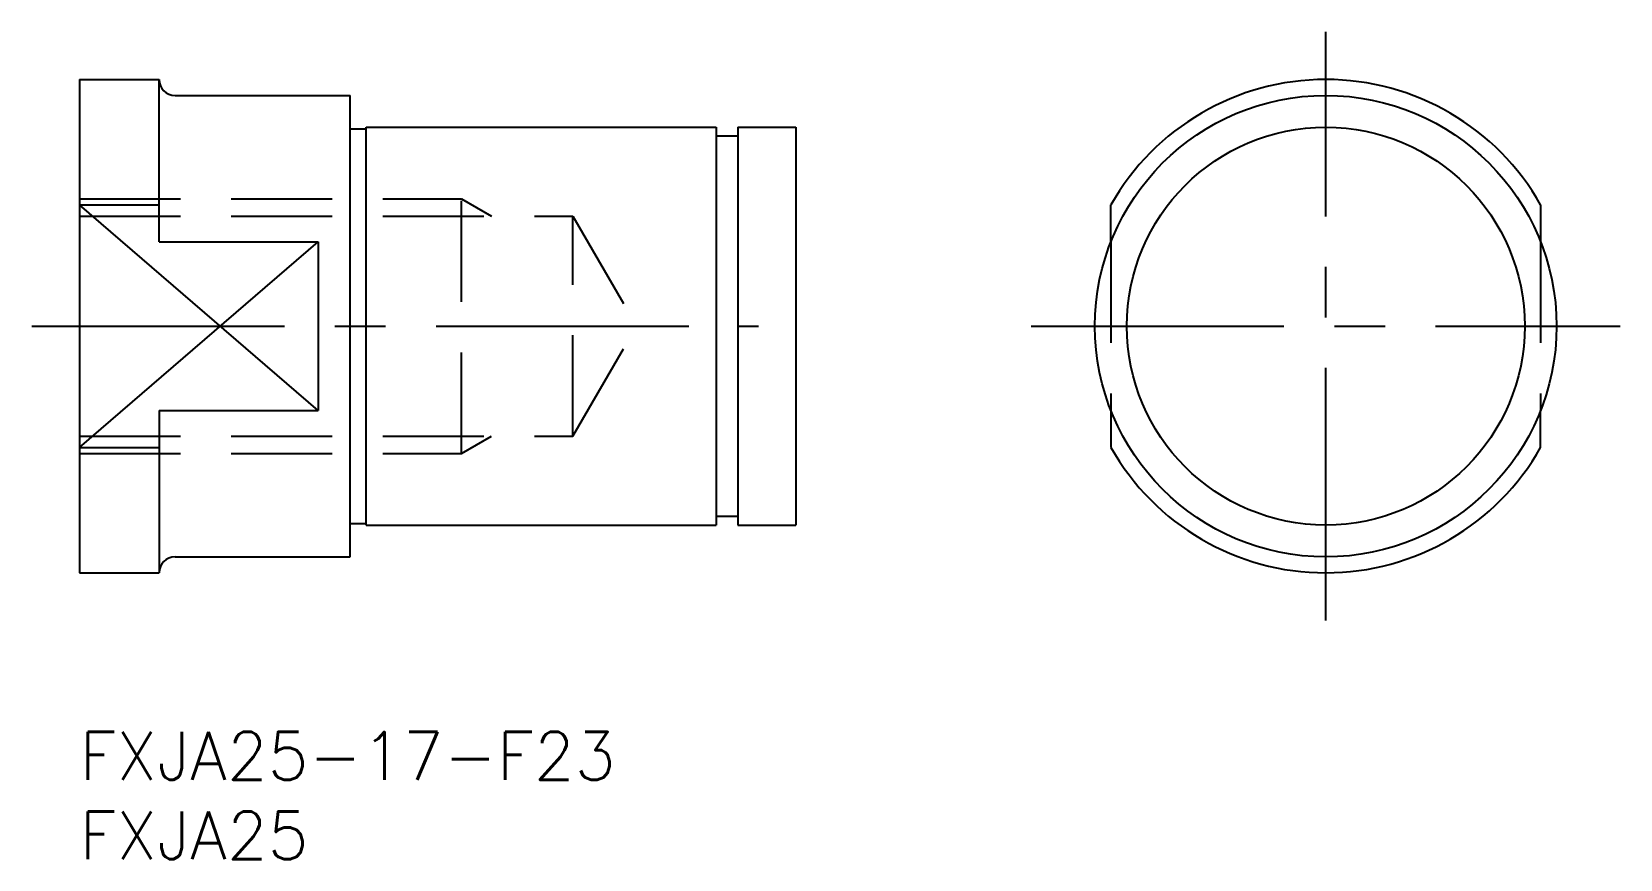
# Model space of a CAD drawing. Extents: x -3 to 96.8, y -8 to 44.
import ezdxf

# ---------------------------------------------------------------- set-up
doc = ezdxf.new("R2010")
doc.units = 0
doc.header["$LTSCALE"] = 0.5
doc.linetypes.add('CENTER', pattern=[50.8, 31.75, -6.35, 6.35, -6.35])
doc.linetypes.add('DASHED', pattern=[19.05, 12.7, -6.35])
for name, color, linetype in [('MSM_CENTER', 1, 'CENTER'), ('MSM_CONTINUOUS', 7, 'CONTINUOUS'), ('MSM_DASHED', 4, 'DASHED'), ('MSM_NARROW', 5, 'CONTINUOUS'), ('MSM_PART_NUMBER', 7, 'CONTINUOUS')]:
    doc.layers.add(name, color=color, linetype=linetype)
doc.styles.get("Standard").update_dxf_attribs({"font": 'txt.shx', "height": 3, "bigfont": 'bigfont.shx'})

# ---------------------------------------------------------------- blocks, each defined once
blk = doc.blocks.new('*U7')
at = {"layer": 'MSM_PART_NUMBER'}
blk.add_text('FXJA25-17-F23', height=3, dxfattribs=at).set_placement((0, -3))
blk = doc.blocks.new('*U8')
at = {"layer": 'MSM_PART_NUMBER'}
blk.add_text('FXJA25', height=3, dxfattribs=at).set_placement((0, -8))

msp = doc.modelspace()

# ---------------------------------------------------------------- linework, layer by layer
at = {"layer": 'MSM_CENTER'}
for p, q in [((78.295, 7), (78.295, 44)), ((-3, 25.5), (42.654, 25.5)), ((59.795, 25.5), (96.795, 25.5))]:
    msp.add_line(p, q, dxfattribs=at)
at = {"layer": 'MSM_CONTINUOUS'}
for p, q in [((0, 41), (0, 10)), ((0, 41), (5, 41)), ((5, 30.792), (5, 41)), ((6, 40), (17, 40)), ((17, 11), (17, 40)), ((18, 38), (40, 38)), ((18, 13), (18, 38)), ((40, 38), (40, 13)), ((41.35, 38), (45, 38)), ((41.35, 38), (41.35, 13)), ((45, 38), (45, 13)), ((17, 37.9), (18, 37.9)), ((40, 37.45), (41.35, 37.45)), ((0, 33.116), (5, 33.116)), ((64.795, 30.792), (64.795, 33.116)), ((91.795, 33.116), (91.795, 30.792)), ((5, 30.792), (15, 30.792)), ((15, 30.792), (15, 20.208)), ((5, 20.208), (15, 20.208)), ((5, 20.208), (5, 10)), ((64.795, 20.208), (64.795, 17.884)), ((91.795, 17.884), (91.795, 20.208)), ((0, 17.884), (5, 17.884)), ((17, 13.1), (18, 13.1)), ((18, 13), (40, 13)), ((40, 13.55), (41.35, 13.55)), ((41.35, 13), (45, 13)), ((6, 11), (17, 11)), ((0, 10), (5, 10))]:
    msp.add_line(p, q, dxfattribs=at)
for radius in [14.5, 12.5]:
    msp.add_circle((78.295, 25.5), radius, dxfattribs=at)
for centre, radius, start, end in [((6, 41), 1, 180, 270), ((78.295, 25.5), 15.5, 29.42871, 150.57129), ((78.295, 25.5), 15.5, 209.42871, 330.57129), ((6, 10), 1, 90, 180)]:
    msp.add_arc(centre, radius, start, end, dxfattribs=at)
at = {"layer": 'MSM_DASHED'}
for p, q in [((0, 33.5), (24, 33.5)), ((24, 17.5), (24, 33.5)), ((24, 33.5), (25.875, 32.417)), ((0, 32.417), (31, 32.417)), ((31, 18.582), (31, 32.417)), ((31, 32.417), (34.994, 25.5)), ((64.795, 30.792), (64.795, 20.208)), ((91.795, 30.792), (91.795, 20.208)), ((31, 18.582), (34.994, 25.5)), ((0, 18.582), (31, 18.582)), ((24, 17.5), (25.875, 18.582)), ((0, 17.5), (24, 17.5))]:
    msp.add_line(p, q, dxfattribs=at)
at = {"layer": 'MSM_NARROW'}
for p, q in [((15, 20.208), (0, 33.116)), ((0, 17.884), (15, 30.792))]:
    msp.add_line(p, q, dxfattribs=at)

# ---------------------------------------------------------------- block references
at = {"layer": 'MSM_CONTINUOUS'}
for name in ['*U7', '*U8']:
    msp.add_blockref(name, (0, 0), dxfattribs=at)

doc.saveas('drawing.dxf')
